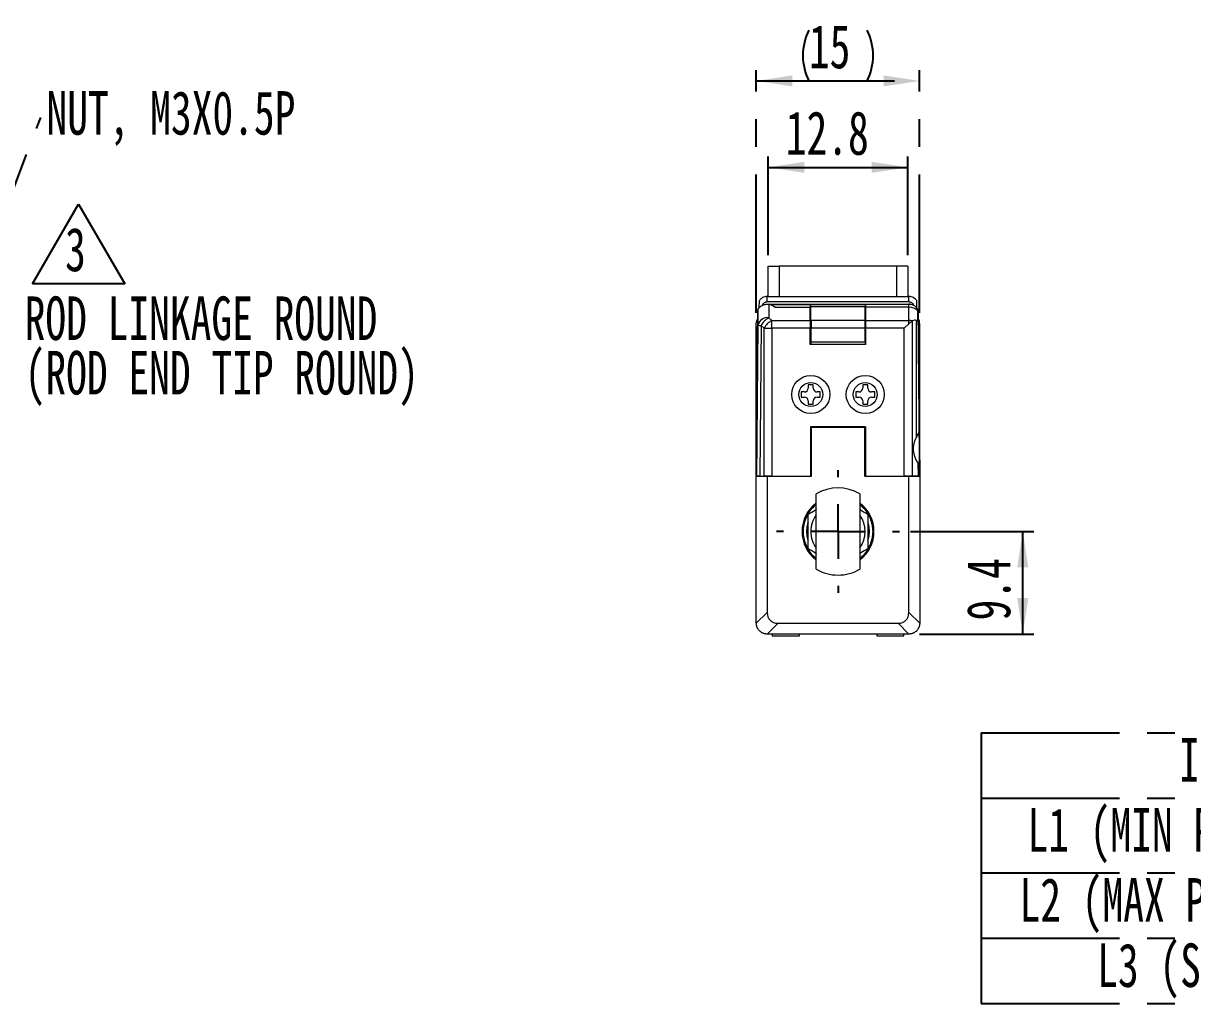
# Model space of a CAD drawing. Header units: millimetres. Extents: x 5 to 415, y 5 to 292.
# Drawn here: x 219.2 to 326.6, y 137.2 to 227.2 of the extents above; entities that cross this region are included whole.
import ezdxf

# ---------------------------------------------------------------- set-up
doc = ezdxf.new("R2010")
doc.units = ezdxf.units.MM
doc.linetypes.add('CENTERX2', pattern=[20.32, 12.7, -2.54, 2.54, -2.54])
doc.layers.add('CENTER_LINE', color=7, linetype='CENTERX2')
doc.styles.add('SLDTEXTSTYLE0', font='TXT', dxfattribs={"width": 0.7})
doc.dimstyles.new('SLDDIMSTYLE0', dxfattribs={"dimtxt": 4, "dimasz": 3.302, "dimexe": 0, "dimexo": 0.0625, "dimgap": 1, "dimtad": 1, "dimrnd": 1e-09, "dimzin": 12, "dimdsep": 46, "dimtxsty": 'SLDTEXTSTYLE0', "dimsah": 1, "dimcen": 0.09, "dimadec": 0, "dimazin": 3, "dimtfac": 1, "dimtofl": 0, "dimtmove": 0, "dimatfit": 3, "dimfxl": 1, "dimfrac": 2, "dimtolj": 1, "dimtzin": 12, "dimarcsym": 0})
doc.dimstyles.new('SLDDIMSTYLE3', dxfattribs={"dimtxt": 4, "dimasz": 3.302, "dimexe": 0, "dimexo": 0.0625, "dimgap": 1, "dimtad": 1, "dimdec": 1, "dimrnd": 1e-09, "dimzin": 12, "dimdsep": 46, "dimtxsty": 'SLDTEXTSTYLE0', "dimsah": 1, "dimcen": 0.09, "dimadec": 0, "dimazin": 3, "dimtfac": 1, "dimtdec": 1, "dimtofl": 0, "dimtmove": 0, "dimatfit": 3, "dimfxl": 1, "dimfrac": 2, "dimtolj": 1, "dimtzin": 12, "dimarcsym": 0})
doc.dimstyles.new('SLDDIMSTYLE4', dxfattribs={"dimtxt": 4, "dimasz": 3.302, "dimexe": 0, "dimexo": 0.0625, "dimgap": 1, "dimtad": 0, "dimtih": 1, "dimtoh": 1, "dimrnd": 1e-09, "dimzin": 12, "dimdsep": 46, "dimtxsty": 'SLDTEXTSTYLE0', "dimsah": 1, "dimcen": 0, "dimadec": 0, "dimazin": 3, "dimtol": 1, "dimtp": 0.1, "dimtm": 0.1, "dimtfac": 1, "dimtmove": 0, "dimatfit": 3, "dimfxl": 1, "dimfrac": 2, "dimtolj": 1, "dimarcsym": 0})
doc.dimstyles.new('SLDDIMSTYLE5', dxfattribs={"dimtxt": 0.18, "dimasz": 3.302, "dimexe": 0, "dimexo": 0.0625, "dimgap": 0, "dimtad": 0, "dimtih": 1, "dimtoh": 1, "dimdec": 0, "dimrnd": 1e-09, "dimzin": 0, "dimdsep": 46, "dimtxsty": 'Standard', "dimsah": 1, "dimcen": 0.09, "dimadec": 0, "dimazin": 0, "dimtfac": 3.302, "dimtdec": 0, "dimtofl": 0, "dimtmove": 0, "dimatfit": 3, "dimfxl": 1, "dimfrac": 2, "dimtolj": 1, "dimtzin": 0, "dimarcsym": 0})

# ---------------------------------------------------------------- blocks, each defined once
blk = doc.blocks.new('SW_NOTE_0_3')
at = {"layer": 'CENTER_LINE', "color": 0}
for p, q in [((-2.99, -0.01), (1.24, 7.32)), ((1.24, 7.32), (5.48, -0.01)), ((5.48, -0.01), (-2.99, -0.01))]:
    blk.add_line(p, q, dxfattribs=at)
at = {"layer": 'CENTER_LINE', "color": 0, "insert": (0, 5.16), "char_height": 4, "attachment_point": 1, "style": 'SLDTEXTSTYLE0'}
blk.add_mtext('3', dxfattribs=at)
blk = doc.blocks.new('SW_TABLEANNOTATION_1')
at = {"layer": 'CENTER_LINE', "color": 0}
for p, q in [((0, 0), (0, -6)), ((0, 0), (49.88, 0)), ((49.88, 0), (49.88, -6)), ((49.88, 0), (95.48, 0)), ((95.48, 0), (95.48, -6)), ((0, -6), (0, -12.87)), ((0, -6), (49.88, -6)), ((49.88, -6), (49.88, -12.87)), ((49.88, -6), (95.48, -6)), ((95.48, -6), (95.48, -12.87)), ((0, -12.87), (0, -18.87)), ((0, -12.87), (49.88, -12.87)), ((49.88, -12.87), (49.88, -18.87)), ((49.88, -12.87), (95.48, -12.87)), ((95.48, -12.87), (95.48, -18.87)), ((0, -18.87), (0, -24.87)), ((0, -18.87), (49.88, -18.87)), ((49.88, -18.87), (49.88, -24.87)), ((49.88, -18.87), (95.48, -18.87)), ((95.48, -18.87), (95.48, -24.87)), ((0, -24.87), (49.88, -24.87)), ((49.88, -24.87), (95.48, -24.87))]:
    blk.add_line(p, q, dxfattribs=at)
at = {"layer": 'CENTER_LINE', "color": 0, "char_height": 4, "attachment_point": 1, "style": 'SLDTEXTSTYLE0'}
for s, insert in [('INDEX', (18.15, -0.47)), ('DIMENSION', (59.96, -0.47)), ('L1 (MIN POSITION)', (4.24, -6.91)), ('3.8', (63.32, -6.91)), ('%%p', (70.5, -6.91)), ('0.5', (74.8, -6.91)), ('L2 (MAX POSITION)', (3.51, -13.34)), ('30.8', (61.18, -13.34)), ('%%p', (72.64, -13.34)), ('0.5', (76.94, -13.34)), ('L3 (STROKE)', (10.64, -19.34)), ('27 (=L2-L1)', (59.46, -19.34))]:
    blk.add_mtext(s, dxfattribs=dict(at, insert=insert))
blk = doc.blocks.new('_D_12')
at = {"layer": 'CENTER_LINE'}
for p, q in [((183.87, 182.02), (197.9, 228.46)), ((197.9, 228.46), (233.92, 228.46)), ((182.97, 179.06), (183.87, 182.02)), ((182.97, 179.06), (181.14, 172.98))]:
    blk.add_line(p, q, dxfattribs=at)
for points in [[(183.87, 182.02), (185.31, 185.04), (184.34, 185.33)], [(182.97, 179.06), (181.53, 176.04), (182.5, 175.75)]]:
    blk.add_solid(points, dxfattribs=at)
at = {"layer": 'CENTER_LINE', "attachment_point": 1, "style": 'SLDTEXTSTYLE0'}
for s, insert, char_height in [('%%c', (199.49, 233.62), 4), ('3.1', (203.92, 233.62), 4), ('HOLE', (221.43, 233.62), 4), ('±0.1', (212.38, 232.27), 2.8)]:
    blk.add_mtext(s, dxfattribs=dict(at, insert=insert, char_height=char_height))
blk = doc.blocks.new('_D_13')
at = {"layer": 'CENTER_LINE'}
for p, q in [((287.62, 205.92), (287.62, 214.98)), ((300.42, 205.92), (300.42, 214.98)), ((287.62, 213.98), (300.42, 213.98))]:
    blk.add_line(p, q, dxfattribs=at)
for points in [[(287.62, 213.98), (290.93, 213.48), (290.93, 214.49)], [(300.42, 213.98), (297.12, 214.49), (297.12, 213.48)]]:
    blk.add_solid(points, dxfattribs=at)
at = {"layer": 'CENTER_LINE', "insert": (289.23, 219.14), "char_height": 4, "attachment_point": 1, "style": 'SLDTEXTSTYLE0'}
blk.add_mtext('12.8', dxfattribs=at)
blk = doc.blocks.new('_D_14')
at = {"layer": 'CENTER_LINE'}
for p, q in [((286.52, 200.62), (286.52, 222.92)), ((301.52, 200.62), (301.52, 222.92)), ((286.52, 221.92), (301.52, 221.92))]:
    blk.add_line(p, q, dxfattribs=at)
for centre, start, end in [((296.01, 224.25), 153.4349, 206.5651), ((292.04, 224.25), 333.4349, 26.5651)]:
    blk.add_arc(centre, 5.21, start, end, dxfattribs=at)
for points in [[(286.52, 221.92), (289.83, 221.42), (289.83, 222.43)], [(301.52, 221.92), (298.22, 222.43), (298.22, 221.42)]]:
    blk.add_solid(points, dxfattribs=at)
at = {"layer": 'CENTER_LINE', "insert": (291.35, 227.08), "char_height": 4, "attachment_point": 1, "style": 'SLDTEXTSTYLE0'}
blk.add_mtext('15', dxfattribs=at)
blk = doc.blocks.new('_D_15')
at = {"layer": 'CENTER_LINE'}
for p, q in [((300.67, 180.54), (311.99, 180.54)), ((310.99, 171.12), (310.99, 180.54)), ((301.52, 171.12), (311.99, 171.12))]:
    blk.add_line(p, q, dxfattribs=at)
for points in [[(310.99, 180.54), (310.48, 177.24), (311.5, 177.24)], [(310.99, 171.12), (311.5, 174.42), (310.48, 174.42)]]:
    blk.add_solid(points, dxfattribs=at)
at = {"layer": 'CENTER_LINE', "insert": (305.84, 172.37), "char_height": 4, "attachment_point": 1, "rotation": 90, "style": 'SLDTEXTSTYLE0'}
blk.add_mtext('9.4', dxfattribs=at)
blk = doc.blocks.new('SW_CENTERMARKSYMBOL_2')
at = {"layer": 'CENTER_LINE', "color": 0}
for p, q in [((0, 5), (0, 5.64)), ((0, 0), (0, 2.5)), ((-5, 0), (-5.64, 0)), ((0, 0), (-2.5, 0)), ((0, 0), (0, -2.5)), ((0, 0), (2.5, 0)), ((5, 0), (5.64, 0)), ((0, -5), (0, -5.64))]:
    blk.add_line(p, q, dxfattribs=at)
blk = doc.blocks.new('SW_NOTE_0_11')
at = {"layer": 'CENTER_LINE', "color": 0, "char_height": 4, "attachment_point": 1, "style": 'SLDTEXTSTYLE0'}
for s, insert in [('ROD LINKAGE ROUND', (0.5, 2.43)), ('(ROD END TIP ROUND)', (0.5, -2.57))]:
    blk.add_mtext(s, dxfattribs=dict(at, insert=insert))
blk = doc.blocks.new('SW_NOTE_0_12')
at = {"layer": 'CENTER_LINE', "color": 0, "insert": (0.52, 2.41), "char_height": 4, "attachment_point": 1, "style": 'SLDTEXTSTYLE0'}
blk.add_mtext('NUT, M3X0.5P', dxfattribs=at)

msp = doc.modelspace()

# ---------------------------------------------------------------- linework, layer by layer
at = {"color": 7, "linetype": 'Continuous', "lineweight": 18}
for p, q in [((287.625, 202.122), (287.625, 204.922)), ((299.425, 204.922), (288.625, 204.922)), ((300.425, 204.922), (300.425, 202.122)), ((287.525, 201.622), (287.525, 202.122)), ((287.525, 202.122), (300.525, 202.122)), ((300.525, 201.622), (300.525, 202.122)), ((286.525, 185.622), (286.658, 200.921)), ((286.679, 199.477), (286.679, 200.954)), ((287.002, 201.266), (287.057, 201.306)), ((300.525, 201.622), (287.525, 201.622)), ((287.525, 201.422), (300.525, 201.422)), ((287.525, 201.422), (291.475, 201.422)), ((287.678, 201.41), (287.678, 200.175)), ((287.745, 201.397), (291.475, 201.397)), ((291.475, 201.104), (288.256, 201.104)), ((291.475, 201.397), (291.475, 201.422)), ((291.475, 201.397), (291.475, 201.104)), ((291.475, 199.915), (291.475, 201.104)), ((291.525, 200.866), (291.475, 200.866)), ((291.525, 200.822), (291.475, 200.822)), ((291.547, 201.422), (291.525, 201.378)), ((291.525, 200.822), (291.525, 201.378)), ((291.525, 201.378), (291.529, 201.37)), ((291.525, 199.014), (291.525, 200.822)), ((296.521, 201.37), (291.529, 201.37)), ((291.544, 199.915), (291.533, 201.165)), ((296.517, 201.165), (291.533, 201.165)), ((291.547, 201.422), (296.503, 201.422)), ((296.503, 201.422), (296.525, 201.378)), ((296.506, 199.915), (296.517, 201.165)), ((296.525, 201.378), (296.521, 201.37)), ((296.525, 201.378), (296.525, 200.822)), ((296.525, 200.866), (296.575, 200.866)), ((296.525, 199.014), (296.525, 200.822)), ((296.525, 200.822), (296.575, 200.822)), ((296.575, 201.422), (300.525, 201.422)), ((296.575, 201.396), (296.575, 201.422)), ((300.525, 201.396), (296.575, 201.396)), ((296.575, 201.129), (296.575, 201.396)), ((300.525, 201.129), (296.575, 201.129)), ((296.575, 199.915), (296.575, 201.129)), ((300.525, 201.129), (300.525, 201.396)), ((300.525, 199.915), (300.525, 201.129)), ((301.259, 200.873), (301.255, 201.106)), ((301.365, 199.847), (301.365, 200.806)), ((301.391, 200.921), (301.525, 185.622)), ((287.678, 200.175), (287.939, 199.915)), ((287.939, 199.208), (287.939, 199.915)), ((287.939, 199.915), (291.475, 199.915)), ((291.475, 199.915), (291.475, 199.208)), ((296.506, 199.915), (291.544, 199.915)), ((296.575, 199.915), (300.525, 199.915)), ((296.575, 199.208), (296.575, 199.915)), ((300.525, 199.622), (300.525, 199.915)), ((300.818, 199.851), (300.818, 185.622)), ((301.232, 189.215), (301.232, 199.915)), ((286.525, 185.622), (286.525, 199.622)), ((286.557, 185.622), (286.679, 199.477)), ((286.971, 199.468), (286.849, 185.622)), ((287.232, 199.208), (286.971, 199.468)), ((287.232, 185.622), (287.232, 199.208)), ((287.232, 199.208), (287.939, 199.208)), ((287.939, 199.208), (287.939, 185.622)), ((291.475, 199.208), (287.939, 199.208)), ((291.475, 197.722), (291.475, 199.208)), ((291.525, 199.014), (291.475, 199.014)), ((291.53, 198.422), (291.525, 199.014)), ((291.547, 197.922), (291.547, 199.208)), ((296.503, 199.208), (291.547, 199.208)), ((296.503, 197.922), (296.503, 199.208)), ((296.52, 198.422), (296.525, 199.014)), ((296.525, 199.014), (296.575, 199.014)), ((300.111, 199.208), (296.575, 199.208)), ((296.575, 197.722), (296.575, 199.208)), ((300.111, 199.208), (300.525, 199.622)), ((300.111, 185.622), (300.111, 199.208)), ((301.525, 185.622), (301.525, 199.622)), ((291.534, 198.422), (291.475, 198.422)), ((291.534, 197.922), (291.475, 197.922)), ((296.575, 197.722), (291.475, 197.722)), ((291.528, 197.922), (291.528, 197.722)), ((291.534, 197.922), (291.534, 198.422)), ((291.547, 197.922), (291.537, 197.922)), ((291.537, 197.922), (291.537, 197.722)), ((296.503, 197.922), (291.547, 197.922)), ((296.503, 197.922), (296.513, 197.922)), ((296.513, 197.922), (296.513, 197.722)), ((296.516, 197.922), (296.516, 198.422)), ((296.516, 198.422), (296.575, 198.422)), ((296.516, 197.922), (296.575, 197.922)), ((296.522, 197.922), (296.522, 197.722)), ((290.65, 193.355), (290.65, 192.889)), ((290.942, 193.355), (290.65, 193.355)), ((291.292, 193.997), (291.292, 193.705)), ((291.758, 193.997), (291.292, 193.997)), ((291.758, 193.705), (291.758, 193.997)), ((292.4, 193.355), (292.108, 193.355)), ((292.4, 192.889), (292.4, 193.355)), ((295.65, 193.355), (295.65, 192.889)), ((295.942, 193.355), (295.65, 193.355)), ((296.758, 193.997), (296.292, 193.997)), ((296.292, 193.997), (296.292, 193.705)), ((296.758, 193.705), (296.758, 193.997)), ((297.4, 193.355), (297.108, 193.355)), ((297.4, 192.889), (297.4, 193.355)), ((290.65, 192.889), (290.942, 192.889)), ((291.292, 192.539), (291.292, 192.247)), ((291.292, 192.247), (291.758, 192.247)), ((291.758, 192.247), (291.758, 192.539)), ((292.108, 192.889), (292.4, 192.889)), ((295.65, 192.889), (295.942, 192.889)), ((296.292, 192.539), (296.292, 192.247)), ((296.292, 192.247), (296.758, 192.247)), ((296.758, 192.247), (296.758, 192.539)), ((297.108, 192.889), (297.4, 192.889)), ((296.55, 190.147), (291.5, 190.147)), ((291.5, 190.147), (291.5, 185.622)), ((291.575, 185.62), (291.575, 190.12)), ((291.575, 190.12), (296.475, 190.12)), ((292.98, 190.147), (292.952, 190.12)), ((294.107, 190.12), (294.08, 190.147)), ((296.475, 185.62), (296.475, 190.12)), ((296.55, 190.147), (296.55, 185.622)), ((291.575, 189.122), (291.5, 189.122)), ((296.55, 189.122), (296.475, 189.122)), ((291.5, 187.122), (291.575, 187.122)), ((296.475, 187.122), (296.55, 187.122)), ((301.403, 185.622), (301.393, 186.801)), ((291.575, 186.053), (291.5, 186.093)), ((301.482, 186.576), (301.491, 185.622)), ((286.557, 185.622), (286.525, 185.622)), ((286.525, 172.12), (286.525, 185.62)), ((286.525, 185.62), (287.525, 185.62)), ((286.53, 185.62), (286.53, 185.622)), ((286.544, 185.62), (286.544, 185.622)), ((286.849, 185.622), (286.557, 185.622)), ((286.841, 185.62), (286.841, 185.622)), ((286.849, 185.622), (287.232, 185.622)), ((287.223, 185.62), (287.223, 185.622)), ((287.939, 185.622), (287.232, 185.622)), ((287.275, 185.62), (287.275, 185.622)), ((287.525, 185.62), (287.525, 173.11)), ((287.525, 185.62), (291.575, 185.62)), ((287.939, 185.622), (291.5, 185.622)), ((288.075, 185.622), (288.075, 185.62)), ((296.55, 185.654), (296.446, 185.62)), ((296.475, 185.62), (300.525, 185.62)), ((296.55, 185.622), (300.111, 185.622)), ((300.818, 185.622), (300.111, 185.622)), ((300.525, 173.11), (300.525, 185.62)), ((300.525, 185.62), (301.525, 185.62)), ((300.625, 185.62), (300.625, 185.622)), ((301.403, 185.622), (300.818, 185.622)), ((301.125, 185.622), (301.125, 185.62)), ((301.209, 185.622), (301.209, 185.62)), ((301.491, 185.622), (301.403, 185.622)), ((301.525, 185.622), (301.491, 185.622)), ((301.505, 185.62), (301.505, 185.622)), ((301.516, 185.62), (301.516, 185.622)), ((301.525, 185.62), (301.525, 172.12)), ((292.025, 177.075), (292.025, 184.004)), ((296.025, 184.004), (296.025, 180.54)), ((291.727, 182.838), (292.025, 183.082)), ((296.323, 182.838), (296.025, 183.091)), ((296.025, 180.54), (296.025, 177.075)), ((286.525, 172.11), (287.525, 173.11)), ((300.525, 173.11), (301.525, 172.11)), ((288.515, 172.12), (287.515, 171.12)), ((288.515, 172.12), (299.535, 172.12)), ((300.535, 171.12), (299.535, 172.12)), ((300.525, 171.12), (287.525, 171.12)), ((287.975, 171.12), (287.975, 170.97)), ((287.975, 170.97), (289.225, 170.97)), ((289.225, 170.97), (290.475, 170.97)), ((290.475, 170.97), (290.475, 171.12)), ((297.575, 171.12), (297.575, 170.97)), ((297.575, 170.97), (298.825, 170.97)), ((298.825, 170.97), (300.075, 170.97)), ((300.075, 170.97), (300.075, 171.12))]:
    msp.add_line(p, q, dxfattribs=at)
at = {"color": 8, "linetype": 'Continuous', "lineweight": 18}
for p, q in [((288.625, 204.922), (288.625, 202.122)), ((299.425, 202.122), (299.425, 204.922))]:
    msp.add_line(p, q, dxfattribs=at)
at = {"color": 7, "linetype": 'Continuous', "lineweight": 18}
for centre, radius in [((291.525, 193.122), 1.75), ((296.525, 193.122), 1.75), ((291.525, 193.122), 1.1), ((296.525, 193.122), 1.1)]:
    msp.add_circle(centre, radius, dxfattribs=at)
for centre, radius, start, end in [((300.525, 201.122), 1, 63.69863, 90), ((287.525, 200.422), 1, 147.81989, 150.05281), ((287.525, 200.422), 1, 43.04269, 81.16753), ((300.525, 200.422), 1, 82.48354, 90), ((300.525, 200.422), 1, 77.34027, 90), ((300.566, 199.984), 1.146, 45.82364, 92.07245), ((300.525, 200.422), 1, 32.66721, 77.34027), ((300.525, 200.422), 1, 29.94719, 32.66721), ((287.556, 199.286), 0.897, 82.12722, 167.73628), ((288.431, 198.716), 1.642, 117.27378, 152.72622), ((288.692, 198.455), 1.642, 117.27378, 152.72622), ((300.527, 198.536), 1.378, 76.08614, 90.07918), ((301.051, 199.489), 0.43, 116.60592, 122.80643), ((300.525, 199.622), 1, 0, 29.12304), ((286.978, 204.602), 5.133, 266.658, 269.92808), ((290.942, 193.705), 0.35, 270, 0), ((292.108, 193.705), 0.35, 180, 270), ((295.942, 193.705), 0.35, 270, 0), ((297.108, 193.705), 0.35, 180, 270), ((290.942, 192.539), 0.35, 0, 90), ((292.108, 192.539), 0.35, 90, 180), ((295.942, 192.539), 0.35, 0, 90), ((297.108, 192.539), 0.35, 90, 180), ((303.025, 188.122), 2.1, 148.62287, 218.98329), ((294.025, 180.54), 4, 60, 120), ((294.025, 180.54), 3.3, 127.3052, 232.6948), ((294.025, 180.54), 3.3, 307.3052, 52.6948), ((294.025, 180.54), 2.5, 143.1301, 180), ((294.025, 180.54), 2.5, 323.1301, 36.8699), ((294.025, 180.54), 2.5, 180, 216.8699), ((294.025, 180.54), 4, 240, 270), ((294.025, 180.54), 4, 270, 300), ((287.525, 172.12), 1, 180, 180.573), ((300.525, 172.12), 1, 359.427, 0), ((287.525, 172.12), 1, 269.427, 270), ((300.525, 172.12), 1, 270, 270.573)]:
    msp.add_arc(centre, radius, start, end, dxfattribs=at)
for centre, major_axis, ratio, start_param, end_param in [((300.525, 198.208), (0.707, 1.707), 0.4142136, 0, 0.4455613), ((300.525, 199.622), (1, 0), 0.4142136, 0.5738261, 0.7853982), ((300.525, 296.625), (-1, 114.593), 0.0000761, 2.5764929, 2.77517), ((301.481, 188.122), (-0.018, 2.1), 0.0087265, 2.3983734, 7.046704), ((289.505, 174.099), (-1.715, -1.715), 0.5773503, 5.7595865, 6.8067841), ((298.545, 174.099), (1.715, -1.715), 0.5773503, 5.7595865, 6.8067841)]:
    msp.add_ellipse(centre, major_axis=major_axis, ratio=ratio, start_param=start_param, end_param=end_param, dxfattribs=at)
msp.add_ellipse((286.569, 188.122), major_axis=(0.007, 0.85), ratio=0.0087265, dxfattribs=at)
for points in [[(287.625, 204.922), (287.64, 204.922), (287.67, 204.922), (287.901, 204.922), (288.232, 204.922), (288.494, 204.922), (288.625, 204.922)], [(300.425, 204.922), (300.41, 204.922), (300.38, 204.922), (300.149, 204.922), (299.818, 204.922), (299.556, 204.922), (299.425, 204.922)], [(291.022, 179.296), (290.951, 179.497), (290.807, 179.899), (290.786, 180.325), (290.775, 180.538)]]:
    msp.add_open_spline(points, degree=3, dxfattribs=at)
for points, knots in [([(286.803, 201.579), (286.808, 201.625), (286.816, 201.714), (286.877, 201.841), (286.965, 201.948), (287.043, 201.995), (287.082, 202.018)], [0, 0, 0, 0, 0.268398, 0.5221781, 0.7647473, 1, 1, 1, 1]), ([(287.525, 202.122), (287.448, 202.117), (287.294, 202.108), (287.153, 202.048), (287.082, 202.018)], [0, 0, 0, 0, 0.5000079, 1, 1, 1, 1]), ([(300.968, 202.018), (301.012, 201.991), (301.101, 201.937), (301.192, 201.811), (301.239, 201.688), (301.244, 201.609), (301.246, 201.579)], [0, 0, 0, 0, 0.2705008, 0.5406399, 0.8204463, 1, 1, 1, 1]), ([(286.679, 200.954), (286.682, 200.961), (286.69, 200.974), (286.772, 201.089), (286.931, 201.24), (287.174, 201.373), (287.439, 201.433), (287.614, 201.416), (287.678, 201.41)], [0, 0, 0, 0, 0.15407221, 0.30920669, 0.48833471, 0.67150156, 0.87823079, 1, 1, 1, 1]), ([(286.795, 201.122), (286.797, 201.199), (286.8, 201.359), (286.802, 201.503), (286.803, 201.579)], [0, 0, 0, 0, 0.4793147, 1, 1, 1, 1]), ([(287.525, 201.622), (287.475, 201.618), (287.376, 201.609), (287.24, 201.541), (287.127, 201.44), (287.082, 201.351), (287.06, 201.306)], [0, 0, 0, 0, 0.24988294, 0.49984392, 0.74988294, 1, 1, 1, 1]), ([(291.533, 201.165), (291.532, 201.229), (291.531, 201.345), (291.53, 201.362), (291.529, 201.37)], [0, 0, 0, 0, 0.557681, 1, 1, 1, 1]), ([(296.521, 201.37), (296.52, 201.358), (296.518, 201.336), (296.517, 201.217), (296.517, 201.165)], [0, 0, 0, 0, 0.5576818, 1, 1, 1, 1]), ([(300.99, 201.306), (300.968, 201.351), (300.923, 201.44), (300.81, 201.541), (300.674, 201.609), (300.575, 201.618), (300.525, 201.622)], [0, 0, 0, 0, 0.2501171, 0.5001561, 0.7501171, 1, 1, 1, 1]), ([(300.744, 201.398), (300.743, 201.397), (300.74, 201.397), (300.704, 201.396), (300.651, 201.396), (300.588, 201.396), (300.544, 201.396), (300.525, 201.396)], [0, 0, 0, 0, 0.2095293, 0.4190586, 0.6285879, 0.8381172, 1, 1, 1, 1]), ([(301.254, 201.122), (301.253, 201.194), (301.25, 201.354), (301.248, 201.499), (301.246, 201.579)], [0, 0, 0, 0, 0.45205475, 1, 1, 1, 1]), ([(301.367, 200.962), (301.366, 200.96), (301.366, 200.957), (301.365, 200.919), (301.365, 200.862), (301.365, 200.813), (301.365, 200.806)], [0, 0, 0, 0, 0.23875093, 0.50244867, 0.92376914, 1, 1, 1, 1]), ([(286.525, 199.622), (286.531, 199.71), (286.541, 199.879), (286.616, 200.03), (286.651, 200.103)], [0, 0, 0, 0, 0.5227521, 1, 1, 1, 1]), ([(291.544, 199.915), (291.545, 199.799), (291.546, 199.59), (291.547, 199.325), (291.547, 199.208)], [0, 0, 0, 0, 0.557568, 1, 1, 1, 1]), ([(296.506, 199.915), (296.505, 199.799), (296.503, 199.59), (296.503, 199.325), (296.503, 199.208)], [0, 0, 0, 0, 0.557568, 1, 1, 1, 1]), ([(300.818, 199.851), (300.743, 199.801), (300.645, 199.736), (300.548, 199.644), (300.525, 199.622)], [0, 0, 0, 0, 0.7656173, 1, 1, 1, 1]), ([(301.232, 189.215), (301.304, 189.338), (301.39, 189.486), (301.446, 189.617), (301.455, 189.639)], [0, 0, 0, 0, 0.8370062, 1, 1, 1, 1]), ([(301.393, 186.801), (301.421, 186.757), (301.471, 186.682), (301.479, 186.607), (301.482, 186.576)], [0, 0, 0, 0, 0.58299512, 1, 1, 1, 1]), ([(291.727, 182.838), (291.612, 182.713), (291.375, 182.454), (291.058, 181.912), (290.822, 181.257), (290.791, 180.79), (290.775, 180.54)], [0, 0, 0, 0, 0.2137852, 0.4423397, 0.7008703, 1, 1, 1, 1]), ([(292.025, 178.085), (291.94, 178.151), (291.689, 178.344), (291.365, 178.764), (291.066, 179.313), (290.884, 179.915), (290.823, 180.54), (290.885, 181.164), (291.066, 181.766), (291.365, 182.316), (291.689, 182.735), (291.94, 182.928), (292.025, 182.994)], [0, 0, 0, 0, 0.0573633, 0.1679991, 0.2786866, 0.3893605, 0.5000229, 0.6106915, 0.7213621, 0.8320192, 0.9426608, 1, 1, 1, 1]), ([(291.275, 182.127), (291.5, 182.257), (291.75, 182.401), (292.001, 182.546), (292.025, 182.56)], [0, 0, 0, 0, 0.9042349, 1, 1, 1, 1]), ([(292.025, 182.608), (292.011, 182.598), (291.973, 182.568), (291.945, 182.529), (291.927, 182.504)], [0, 0, 0, 0, 0.3518748, 1, 1, 1, 1]), ([(296.025, 182.994), (296.11, 182.928), (296.361, 182.735), (296.685, 182.316), (296.984, 181.766), (297.166, 181.164), (297.227, 180.54), (297.165, 179.915), (296.983, 179.314), (296.684, 178.764), (296.36, 178.344), (296.11, 178.151), (296.025, 178.084)], [0, 0, 0, 0, 0.05733096, 0.16802674, 0.27871827, 0.38938694, 0.50004127, 0.61071334, 0.7214048, 0.83205822, 0.94262613, 1, 1, 1, 1]), ([(296.123, 182.504), (296.104, 182.53), (296.076, 182.569), (296.038, 182.598), (296.025, 182.608)], [0, 0, 0, 0, 0.661773, 1, 1, 1, 1]), ([(296.025, 182.56), (296.044, 182.55), (296.295, 182.405), (296.544, 182.261), (296.775, 182.127)], [0, 0, 0, 0, 0.0741364, 1, 1, 1, 1]), ([(296.323, 182.838), (296.465, 182.679), (296.749, 182.361), (297.044, 181.79), (297.239, 181.178), (297.263, 180.752), (297.275, 180.54)], [0, 0, 0, 0, 0.24997991, 0.4999866, 0.7499933, 1, 1, 1, 1]), ([(291.275, 178.952), (291.275, 179.086), (291.275, 179.675), (291.275, 180.74), (291.275, 181.662), (291.275, 182.127)], [0, 0, 0, 0, 0.1269715, 0.56007701, 1, 1, 1, 1]), ([(296.775, 182.127), (296.775, 181.669), (296.775, 180.747), (296.775, 179.682), (296.775, 179.086), (296.775, 178.952)], [0, 0, 0, 0, 0.4333142, 0.8730283, 1, 1, 1, 1]), ([(290.775, 180.54), (290.777, 180.755), (290.78, 180.993), (290.85, 181.218), (290.857, 181.239)], [0, 0, 0, 0, 0.9025877, 1, 1, 1, 1]), ([(291.275, 181.353), (291.247, 181.269), (291.159, 181.007), (291.132, 180.538), (291.159, 180.07), (291.247, 179.809), (291.275, 179.725)], [0, 0, 0, 0, 0.1588821, 0.5009536, 0.8413958, 1, 1, 1, 1]), ([(296.025, 177.986), (296.046, 178), (296.25, 178.135), (296.572, 178.497), (296.956, 179.078), (297.221, 179.777), (297.257, 180.281), (297.275, 180.54)], [0, 0, 0, 0, 0.02522157, 0.24758152, 0.48414658, 0.73499364, 1, 1, 1, 1]), ([(296.775, 179.729), (296.803, 179.811), (296.89, 180.074), (296.918, 180.541), (296.891, 181.009), (296.803, 181.271), (296.775, 181.355)], [0, 0, 0, 0, 0.1578433, 0.5001455, 0.8408139, 1, 1, 1, 1]), ([(297.275, 180.54), (297.272, 180.325), (297.269, 180.082), (297.197, 179.852), (297.188, 179.826)], [0, 0, 0, 0, 0.884308, 1, 1, 1, 1]), ([(292.025, 177.989), (291.963, 178.035), (291.773, 178.177), (291.506, 178.473), (291.224, 178.861), (291.09, 179.151), (291.022, 179.296)], [0, 0, 0, 0, 0.1389971, 0.425998, 0.712999, 1, 1, 1, 1]), ([(292.025, 178.519), (292.006, 178.53), (291.755, 178.675), (291.506, 178.819), (291.275, 178.952)], [0, 0, 0, 0, 0.0741364, 1, 1, 1, 1]), ([(291.927, 178.575), (291.946, 178.549), (291.974, 178.51), (292.012, 178.481), (292.025, 178.471)], [0, 0, 0, 0, 0.661447, 1, 1, 1, 1]), ([(296.775, 178.952), (296.549, 178.822), (296.3, 178.678), (296.049, 178.533), (296.025, 178.519)], [0, 0, 0, 0, 0.9042349, 1, 1, 1, 1]), ([(296.025, 178.471), (296.038, 178.481), (296.077, 178.511), (296.105, 178.55), (296.123, 178.575)], [0, 0, 0, 0, 0.35234453, 1, 1, 1, 1]), ([(287.515, 171.12), (287.487, 171.121), (287.432, 171.122), (287.349, 171.134), (287.267, 171.152), (287.186, 171.177), (287.109, 171.209), (287.034, 171.247), (286.962, 171.292), (286.872, 171.358), (286.791, 171.436), (286.72, 171.523), (286.673, 171.593), (286.632, 171.666), (286.598, 171.741), (286.57, 171.82), (286.546, 171.908), (286.529, 172.005), (286.526, 172.074), (286.525, 172.11)], [0, 0, 0, 0, 0.053242, 0.1068702, 0.1616791, 0.2168884, 0.2701268, 0.3237325, 0.3785037, 0.433682, 0.5402891, 0.5950133, 0.6501461, 0.7030837, 0.7563848, 0.8102441, 0.8648661, 0.9320516, 1, 1, 1, 1]), ([(301.525, 172.11), (301.524, 172.082), (301.522, 172.027), (301.51, 171.944), (301.492, 171.861), (301.467, 171.781), (301.435, 171.703), (301.397, 171.629), (301.353, 171.557), (301.303, 171.489), (301.228, 171.405), (301.144, 171.331), (301.051, 171.268), (300.978, 171.227), (300.903, 171.193), (300.824, 171.164), (300.737, 171.141), (300.64, 171.124), (300.57, 171.121), (300.535, 171.12)], [0, 0, 0, 0, 0.0532422, 0.1068707, 0.1616797, 0.2168893, 0.2701279, 0.3237338, 0.3785052, 0.4336838, 0.4868465, 0.5950117, 0.6501447, 0.7030825, 0.7563838, 0.8102434, 0.8648656, 0.9320513, 1, 1, 1, 1])]:
    msp.add_open_spline(points, degree=3, knots=knots, dxfattribs=at)

# ---------------------------------------------------------------- block references
at = {"layer": 'CENTER_LINE'}
for name, p in [('SW_NOTE_0_12', (220.829, 218.576)), ('SW_NOTE_0_3', (223.059, 203.284)), ('SW_NOTE_0_11', (218.848, 199.695)), ('SW_CENTERMARKSYMBOL_2', (294.025, 180.54)), ('SW_TABLEANNOTATION_1', (307.178, 162.049))]:
    msp.add_blockref(name, p, dxfattribs=at)

# ---------------------------------------------------------------- dimensions: what is measured, and where the dimension line sits
dim = msp.add_diameter_dim_2p(p1=(183.869, 182.023), p2=(182.973, 179.056), text='<> HOLE', dimstyle='SLDDIMSTYLE4', dxfattribs=at)
dim.commit()
dim.dimension.update_dxf_attribs({"geometry": '_D_12', "text_midpoint": (216.705, 231.292), "dimtype": 163})
dim = msp.add_linear_dim(base=(301.525, 221.923), p1=(286.525, 199.622), p2=(301.525, 199.622), text='(<>)', dimstyle='SLDDIMSTYLE0', dxfattribs=at)
dim.commit()
dim.dimension.update_dxf_attribs({"geometry": '_D_14', "text_midpoint": (294.025, 221.923), "dimtype": 160})
dim = msp.add_linear_dim(base=(300.425, 213.985), p1=(287.625, 204.922), p2=(300.425, 204.922), dimstyle='SLDDIMSTYLE0', dxfattribs=at)
dim.commit()
dim.dimension.update_dxf_attribs({"geometry": '_D_13', "text_midpoint": (294.025, 213.985), "dimtype": 160})
dim = msp.add_linear_dim(base=(310.992, 180.54), p1=(300.525, 171.12), p2=(299.666, 180.54), angle=90, dimstyle='SLDDIMSTYLE3', dxfattribs=at)
dim.commit()
dim.dimension.update_dxf_attribs({"geometry": '_D_15', "text_midpoint": (310.992, 175.83), "dimtype": 160})

# ---------------------------------------------------------------- leaders
msp.add_leader([(207.796, 184.3), (220.829, 218.576)], dimstyle='SLDDIMSTYLE5', dxfattribs=at)

doc.saveas('drawing.dxf')
